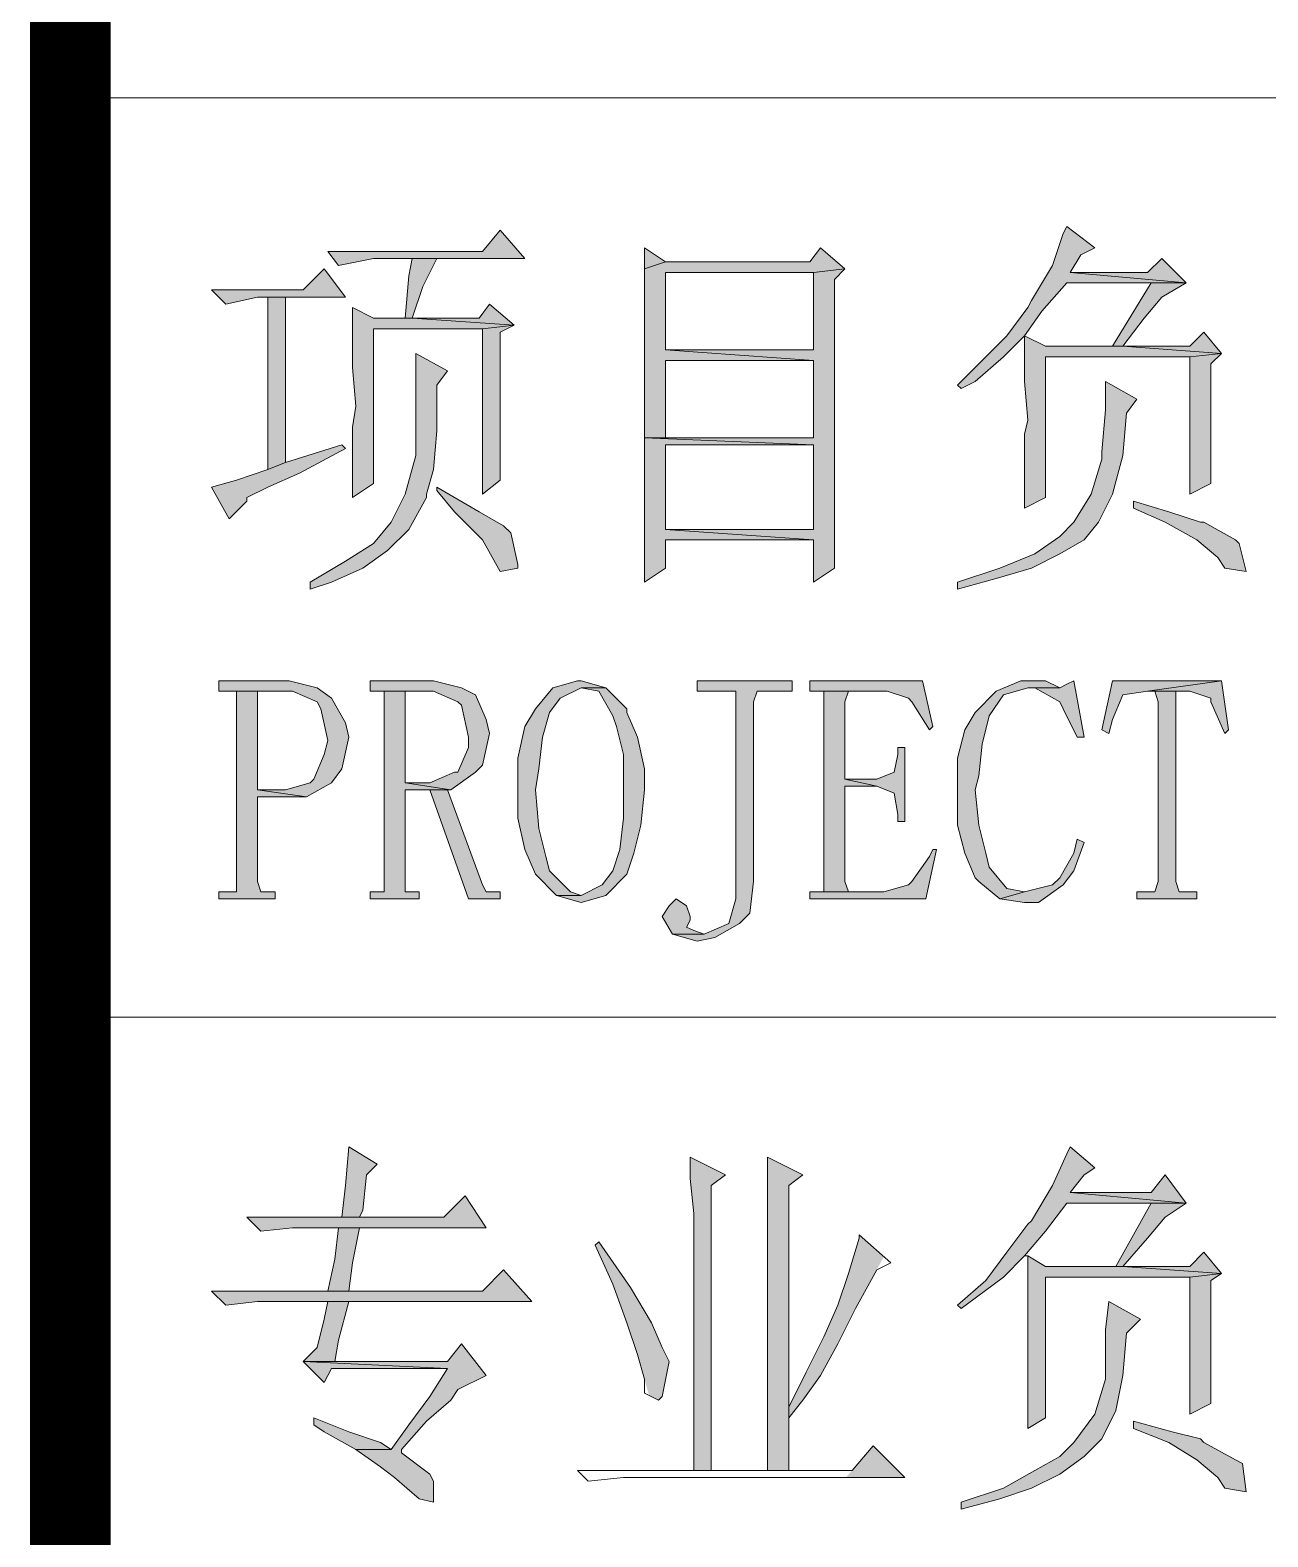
# Model space of a CAD drawing. Header units: millimetres. Extents: x 53009415 to 54059915, y 20499171 to 20796171.
# Drawn here: x 53604740 to 53610128, y 20549910 to 20556466 of the extents above; entities that cross this region are included whole.
import ezdxf

# ---------------------------------------------------------------- set-up
doc = ezdxf.new("R2010")
doc.units = ezdxf.units.MM
doc.header["$LTSCALE"] = 1000
doc.layers.add('PUB_TITLE', color=7, linetype='Continuous', lineweight=20)
doc.layers.add('ROAD', color=2, linetype='Continuous')

# ---------------------------------------------------------------- blocks, each defined once
blk = doc.blocks.new('a1')
at = {"layer": 'PUB_TITLE'}
h = blk.add_hatch(color=256, dxfattribs=at)
h.dxf.hatch_style = 1
h.paths.add_polyline_path([(50499597.4, 18560556.7), (50499582, 18560556.7), (50499582, 18560406.7), (50499597.4, 18560412.8)])
h.paths.add_polyline_path([(50499631, 18560581.2), (50499612.7, 18560562.9), (50499533, 18560562.9), (50499545.3, 18560550.6), (50499572.9, 18560556.7), (50499582, 18560556.7), (50499597.4, 18560556.7), (50499649.4, 18560556.7)])
h.paths.add_polyline_path([(50499609.6, 18560403.6), (50499649.4, 18560425), (50499646.4, 18560428.1), (50499597.4, 18560412.8), (50499582, 18560406.7), (50499554.5, 18560397.5), (50499533, 18560391.3), (50499548.4, 18560363.8), (50499563.7, 18560379.1), (50499563.7, 18560382.2), (50499582, 18560391.3)])
h.paths.add_polyline_path([(50499784.2, 18560614.9), (50499768.9, 18560596.5), (50499634.1, 18560596.5), (50499643.3, 18560584.3), (50499673.9, 18560590.4), (50499707.6, 18560590.4), (50499729.1, 18560590.4), (50499805.6, 18560590.4)])
h.paths.add_polyline_path([(50499729.1, 18560590.4), (50499707.6, 18560590.4), (50499704.6, 18560575.1), (50499701.5, 18560538.4), (50499707.6, 18560538.4), (50499716.8, 18560565.9)])
h.paths.add_polyline_path([(50499673.9, 18560529.2), (50499768.9, 18560529.2), (50499796.4, 18560532.2), (50499707.6, 18560538.4), (50499673.9, 18560538.4), (50499655.5, 18560547.5), (50499655.5, 18560529.2), (50499655.5, 18560495.5), (50499658.6, 18560461.8), (50499655.5, 18560443.4), (50499655.5, 18560409.7), (50499655.5, 18560382.2), (50499673.9, 18560394.4)])
h.paths.add_polyline_path([(50499710.7, 18560507.7), (50499710.7, 18560480.2), (50499710.7, 18560446.5), (50499710.7, 18560418.9), (50499701.5, 18560385.2), (50499689.2, 18560360.7), (50499673.9, 18560342.3), (50499649.4, 18560327), (50499618.8, 18560308.6), (50499618.8, 18560302.5), (50499637.2, 18560308.6), (50499664.7, 18560320.9), (50499686.2, 18560336.2), (50499704.6, 18560354.6), (50499719.9, 18560382.2), (50499719.9, 18560385.2), (50499726, 18560406.7), (50499729.1, 18560440.3), (50499729.1, 18560480.2), (50499738.2, 18560492.4)])
h.paths.add_polyline_path([(50499784.2, 18560526.1), (50499796.4, 18560532.2), (50499768.9, 18560529.2), (50499768.9, 18560385.2), (50499784.2, 18560397.5), (50499784.2, 18560412.8), (50499784.2, 18560443.4)], flags=17)
h.paths.add_polyline_path([(50499775, 18560550.6), (50499765.8, 18560538.4), (50499707.6, 18560538.4), (50499796.4, 18560532.2)])
h.paths.add_polyline_path([(50499793.4, 18560351.5), (50499787.2, 18560357.7), (50499765.8, 18560369.9), (50499729.1, 18560391.3), (50499729.1, 18560388.3), (50499744.4, 18560369.9), (50499762.7, 18560351.5), (50499768.9, 18560345.4), (50499784.2, 18560317.8), (50499799.5, 18560320.9), (50499799.5, 18560324)])
h = blk.add_hatch(color=256, dxfattribs=at)
h.dxf.hatch_style = 1
h.paths.add_polyline_path([(50500277.3, 18560569), (50500350.8, 18560569), (50500381.4, 18560569), (50500280.3, 18560578.2), (50500289.5, 18560593.5), (50500301.8, 18560599.6), (50500277.3, 18560618), (50500274.2, 18560611.9), (50500265, 18560584.3), (50500246.7, 18560553.7), (50500243.6, 18560547.5), (50500225.2, 18560523), (50500203.8, 18560501.6), (50500182.3, 18560480.2), (50500185.4, 18560477.1), (50500197.7, 18560483.2), (50500222.2, 18560504.7), (50500240.5, 18560523), (50500255.8, 18560544.5)])
h.paths.add_polyline_path([(50500360, 18560590.4), (50500347.7, 18560578.2), (50500280.3, 18560578.2), (50500381.4, 18560569)], flags=17)
h.paths.add_polyline_path([(50500381.4, 18560569), (50500350.8, 18560569), (50500317.1, 18560513.9), (50500326.3, 18560513.9), (50500344.7, 18560538.4), (50500360, 18560556.7)], flags=17)
h.paths.add_polyline_path([(50500258.9, 18560504.7), (50500384.5, 18560504.7), (50500412, 18560507.7), (50500326.3, 18560513.9), (50500258.9, 18560513.9), (50500240.5, 18560523), (50500240.5, 18560516.9), (50500240.5, 18560483.2), (50500243.6, 18560449.5), (50500240.5, 18560437.3), (50500240.5, 18560403.6), (50500240.5, 18560373), (50500258.9, 18560382.2)])
h.paths.add_polyline_path([(50500402.9, 18560498.5), (50500412, 18560507.7), (50500384.5, 18560504.7), (50500384.5, 18560385.2), (50500402.9, 18560394.4), (50500402.9, 18560397.5), (50500402.9, 18560422), (50500402.9, 18560455.7)], flags=17)
h.paths.add_polyline_path([(50500396.7, 18560526.1), (50500384.5, 18560513.9), (50500326.3, 18560513.9), (50500412, 18560507.7)])
h.paths.add_polyline_path([(50500329.4, 18560455.7), (50500338.5, 18560467.9), (50500311, 18560483.2), (50500311, 18560458.7), (50500307.9, 18560422), (50500307.9, 18560415.8), (50500298.7, 18560385.2), (50500283.4, 18560360.7), (50500271.2, 18560348.5), (50500249.7, 18560333.2), (50500219.1, 18560320.9), (50500182.3, 18560308.6), (50500182.3, 18560302.5), (50500216, 18560311.7), (50500246.7, 18560320.9), (50500271.2, 18560333.2), (50500292.6, 18560345.4), (50500304.9, 18560360.7), (50500317.1, 18560385.2), (50500326.3, 18560418.9)])
h.paths.add_polyline_path([(50500396.7, 18560360.7), (50500393.7, 18560360.7), (50500366.1, 18560369.9), (50500335.5, 18560379.1), (50500335.5, 18560373), (50500363, 18560360.7), (50500390.6, 18560345.4), (50500409, 18560330.1), (50500415.1, 18560320.9), (50500433.5, 18560317.8), (50500427.4, 18560342.3), (50500424.3, 18560345.4)])
h = blk.add_hatch(color=256, dxfattribs=at)
h.dxf.hatch_style = 1
h.paths.add_polyline_path([(50499928.1, 18560501.6), (50500056.8, 18560501.6), (50499928.1, 18560510.8), (50499928.1, 18560578.2), (50500056.8, 18560578.2), (50500084.3, 18560581.2), (50500062.9, 18560599.6), (50500053.7, 18560587.4), (50499928.1, 18560587.4), (50499909.8, 18560581.2), (50499909.8, 18560553.7), (50499909.8, 18560520), (50499909.8, 18560486.3), (50499909.8, 18560449.5), (50499909.8, 18560434.2), (50499928.1, 18560434.2)])
h.paths.add_polyline_path([(50499909.8, 18560599.6), (50499909.8, 18560581.2), (50499928.1, 18560587.4)], flags=17)
h.paths.add_polyline_path([(50500075.1, 18560572), (50500084.3, 18560581.2), (50500056.8, 18560578.2), (50500056.8, 18560510.8), (50499928.1, 18560510.8), (50500056.8, 18560501.6), (50500056.8, 18560434.2), (50499928.1, 18560434.2), (50499909.8, 18560434.2), (50500056.8, 18560428.1), (50500056.8, 18560354.6), (50499928.1, 18560354.6), (50500056.8, 18560345.4), (50500056.8, 18560308.6), (50500075.1, 18560320.9), (50500075.1, 18560336.2), (50500075.1, 18560376)])
h.paths.add_polyline_path([(50499928.1, 18560428.1), (50500056.8, 18560428.1), (50499909.8, 18560434.2), (50499909.8, 18560394.4), (50499909.8, 18560360.7), (50499909.8, 18560333.2), (50499909.8, 18560308.6), (50499928.1, 18560320.9), (50499928.1, 18560345.4), (50500056.8, 18560345.4), (50499928.1, 18560354.6)], flags=17)
h = blk.add_hatch(color=256, dxfattribs=at)
h.dxf.hatch_style = 1
h.paths.add_polyline_path([(50499572.9, 18560121.8), (50499603.5, 18560121.8), (50499615.7, 18560121.8), (50499572.9, 18560127.9), (50499572.9, 18560204.5), (50499572.9, 18560213.7), (50499554.5, 18560213.7), (50499554.5, 18560204.5), (50499554.5, 18560048.3), (50499554.5, 18560039.1), (50499545.3, 18560039.1), (50499539.2, 18560039.1), (50499539.2, 18560033), (50499588.2, 18560033), (50499588.2, 18560039.1), (50499582, 18560039.1), (50499575.9, 18560039.1), (50499572.9, 18560048.3)])
h.paths.add_polyline_path([(50499652.5, 18560173.9), (50499649.4, 18560186.1), (50499637.2, 18560207.6), (50499624.9, 18560216.8), (50499600.4, 18560222.9), (50499539.2, 18560222.9), (50499539.2, 18560213.7), (50499545.3, 18560213.7), (50499594.3, 18560213.7), (50499603.5, 18560213.7), (50499624.9, 18560204.5), (50499628, 18560198.4), (50499634.1, 18560170.8), (50499631, 18560158.6), (50499621.9, 18560137.1), (50499618.8, 18560134.1), (50499597.4, 18560127.9), (50499572.9, 18560127.9), (50499615.7, 18560121.8), (50499637.2, 18560134.1), (50499646.4, 18560146.3)])
h.paths.add_polyline_path([(50499701.5, 18560204.5), (50499701.5, 18560213.7), (50499683.1, 18560213.7), (50499683.1, 18560204.5), (50499683.1, 18560048.3), (50499683.1, 18560039.1), (50499677, 18560039.1), (50499670.9, 18560039.1), (50499670.9, 18560033), (50499713.7, 18560033), (50499713.7, 18560039.1), (50499707.6, 18560039.1), (50499701.5, 18560039.1), (50499701.5, 18560048.3), (50499701.5, 18560127.9), (50499722.9, 18560127.9), (50499738.2, 18560127.9), (50499741.3, 18560127.9), (50499701.5, 18560134.1)])
h.paths.add_polyline_path([(50499771.9, 18560189.2), (50499762.7, 18560210.6), (50499750.5, 18560216.8), (50499726, 18560222.9), (50499670.9, 18560222.9), (50499670.9, 18560213.7), (50499677, 18560213.7), (50499719.9, 18560213.7), (50499726, 18560213.7), (50499747.4, 18560204.5), (50499750.5, 18560201.5), (50499756.6, 18560173.9), (50499756.6, 18560164.7), (50499747.4, 18560143.3), (50499744.4, 18560143.3), (50499722.9, 18560134.1), (50499701.5, 18560134.1), (50499741.3, 18560127.9), (50499762.7, 18560143.3), (50499768.9, 18560149.4), (50499775, 18560176.9)])
h.paths.add_polyline_path([(50499738.2, 18560127.9), (50499722.9, 18560127.9), (50499756.6, 18560033), (50499784.2, 18560033), (50499784.2, 18560039.1), (50499778.1, 18560039.1), (50499771.9, 18560039.1), (50499768.9, 18560045.3)])
h.paths.add_polyline_path([(50499817.9, 18560146.3), (50499820.9, 18560173.9), (50499827.1, 18560195.3), (50499836.3, 18560207.6), (50499854.6, 18560216.8), (50499876.1, 18560216.8), (50499854.6, 18560222.9), (50499851.6, 18560222.9), (50499830.1, 18560216.8), (50499814.8, 18560198.4), (50499805.6, 18560183.1), (50499799.5, 18560155.5), (50499799.5, 18560127.9), (50499799.5, 18560103.4), (50499805.6, 18560075.9), (50499814.8, 18560054.4), (50499833.2, 18560036.1), (50499854.6, 18560036.1), (50499845.4, 18560039.1), (50499827.1, 18560057.5), (50499824, 18560069.8), (50499817.9, 18560094.3), (50499814.8, 18560127.9)])
h.paths.add_polyline_path([(50499903.6, 18560173.9), (50499894.4, 18560195.3), (50499894.4, 18560198.4), (50499876.1, 18560216.8), (50499854.6, 18560216.8), (50499869.9, 18560213.7), (50499882.2, 18560192.3), (50499885.3, 18560183.1), (50499891.4, 18560158.6), (50499891.4, 18560127.9), (50499891.4, 18560103.4), (50499888.3, 18560075.9), (50499882.2, 18560057.5), (50499873, 18560045.3), (50499854.6, 18560036.1), (50499833.2, 18560036.1), (50499854.6, 18560029.9), (50499876.1, 18560036.1), (50499894.4, 18560054.4), (50499900.6, 18560072.8), (50499906.7, 18560097.3), (50499909.8, 18560127.9), (50499909.8, 18560146.3)])
h.paths.add_polyline_path([(50500004.7, 18560204.5), (50500007.8, 18560213.7), (50500013.9, 18560213.7), (50500038.4, 18560213.7), (50500038.4, 18560222.9), (50499955.7, 18560222.9), (50499955.7, 18560213.7), (50499980.2, 18560213.7), (50499989.4, 18560213.7), (50499989.4, 18560204.5), (50499989.4, 18560048.3), (50499989.4, 18560033), (50499983.3, 18560011.6), (50499961.8, 18560002.4), (50499934.3, 18560002.4), (50499955.7, 18559996.2), (50499971, 18559999.3), (50499992.5, 18560011.6), (50500001.6, 18560020.7), (50500004.7, 18560048.3)])
h.paths.add_polyline_path([(50499946.5, 18560026.9), (50499937.3, 18560033), (50499931.2, 18560026.9), (50499925.1, 18560017.7), (50499934.3, 18560002.4), (50499961.8, 18560002.4), (50499952.6, 18560005.4), (50499946.5, 18560008.5), (50499949.6, 18560014.6), (50499949.6, 18560017.7)])
h.paths.add_polyline_path([(50500084.3, 18560131), (50500111.9, 18560131), (50500084.3, 18560137.1), (50500084.3, 18560204.5), (50500087.4, 18560213.7), (50500066, 18560213.7), (50500066, 18560204.5), (50500066, 18560048.3), (50500066, 18560039.1), (50500087.4, 18560039.1), (50500084.3, 18560048.3)])
h.paths.add_polyline_path([(50500136.4, 18560164.7), (50500130.3, 18560164.7), (50500130.3, 18560158.6), (50500127.2, 18560143.3), (50500111.9, 18560137.1), (50500084.3, 18560137.1), (50500111.9, 18560131), (50500127.2, 18560124.9), (50500130.3, 18560106.5), (50500130.3, 18560100.4), (50500136.4, 18560100.4)])
h.paths.add_polyline_path([(50500151.7, 18560222.9), (50500053.7, 18560222.9), (50500053.7, 18560213.7), (50500056.8, 18560213.7), (50500121.1, 18560213.7), (50500139.5, 18560207.6), (50500142.5, 18560204.5), (50500157.8, 18560180), (50500160.9, 18560183.1)])
h.paths.add_polyline_path([(50500164, 18560075.9), (50500160.9, 18560075.9), (50500157.8, 18560069.8), (50500142.5, 18560048.3), (50500139.5, 18560045.3), (50500118, 18560039.1), (50500090.5, 18560039.1), (50500059.8, 18560039.1), (50500053.7, 18560039.1), (50500053.7, 18560033), (50500154.8, 18560033)])
h.paths.add_polyline_path([(50500197.7, 18560127.9), (50500200.7, 18560140.2), (50500203.8, 18560167.8), (50500209.9, 18560192.3), (50500222.2, 18560210.6), (50500243.6, 18560216.8), (50500271.2, 18560216.8), (50500258.9, 18560222.9), (50500246.7, 18560222.9), (50500237.5, 18560222.9), (50500216, 18560213.7), (50500197.7, 18560195.3), (50500188.5, 18560180), (50500182.3, 18560155.5), (50500182.3, 18560124.9), (50500182.3, 18560097.3), (50500188.5, 18560072.8), (50500197.7, 18560051.4), (50500200.7, 18560048.3), (50500219.1, 18560033), (50500240.5, 18560039.1), (50500225.2, 18560042.2), (50500209.9, 18560060.6), (50500206.8, 18560072.8), (50500200.7, 18560097.3)])
h.paths.add_polyline_path([(50500283.4, 18560222.9), (50500277.3, 18560219.8), (50500271.2, 18560216.8), (50500249.7, 18560216.8), (50500271.2, 18560204.5), (50500274.2, 18560198.4), (50500286.5, 18560173.9), (50500292.6, 18560173.9)])
h.paths.add_polyline_path([(50500274.2, 18560045.3), (50500283.4, 18560057.5), (50500292.6, 18560082), (50500286.5, 18560085.1), (50500283.4, 18560072.8), (50500271.2, 18560051.4), (50500265, 18560045.3), (50500240.5, 18560039.1), (50500219.1, 18560033), (50500240.5, 18560029.9), (50500252.8, 18560029.9)])
h.paths.add_polyline_path([(50500372.2, 18560201.5), (50500372.2, 18560213.7), (50500353.9, 18560213.7), (50500356.9, 18560204.5), (50500356.9, 18560048.3), (50500353.9, 18560039.1), (50500347.7, 18560039.1), (50500338.5, 18560039.1), (50500338.5, 18560033), (50500390.6, 18560033), (50500390.6, 18560039.1), (50500381.4, 18560039.1), (50500375.3, 18560039.1), (50500372.2, 18560048.3)])
h.paths.add_polyline_path([(50500326.3, 18560210.6), (50500347.7, 18560213.7), (50500412, 18560222.9), (50500317.1, 18560222.9), (50500307.9, 18560180), (50500314, 18560176.9), (50500317.1, 18560189.2)])
h.paths.add_polyline_path([(50500412, 18560222.9), (50500347.7, 18560213.7), (50500384.5, 18560213.7), (50500402.9, 18560207.6), (50500402.9, 18560204.5), (50500415.1, 18560176.9), (50500418.2, 18560180)])
h = blk.add_hatch(color=256, dxfattribs=at)
h.dxf.hatch_style = 1
h.paths.add_polyline_path([(50499667.8, 18559792.9), (50499677, 18559802.1), (50499652.5, 18559817.4), (50499649.4, 18559783.7), (50499646.4, 18559756.1), (50499661.7, 18559756.1), (50499664.7, 18559762.2)])
h.paths.add_polyline_path([(50499753.6, 18559774.5), (50499735.2, 18559756.1), (50499661.7, 18559756.1), (50499646.4, 18559756.1), (50499563.7, 18559756.1), (50499575.9, 18559743.9), (50499603.5, 18559746.9), (50499643.3, 18559746.9), (50499661.7, 18559746.9), (50499771.9, 18559746.9)])
h.paths.add_polyline_path([(50499661.7, 18559746.9), (50499643.3, 18559746.9), (50499640.2, 18559719.4), (50499634.1, 18559691.8), (50499652.5, 18559691.8), (50499655.5, 18559716.3)])
h.paths.add_polyline_path([(50499787.2, 18559710.2), (50499768.9, 18559691.8), (50499652.5, 18559691.8), (50499634.1, 18559691.8), (50499533, 18559691.8), (50499545.3, 18559679.5), (50499572.9, 18559682.6), (50499634.1, 18559682.6), (50499652.5, 18559682.6), (50499811.7, 18559682.6)])
h.paths.add_polyline_path([(50499652.5, 18559682.6), (50499634.1, 18559682.6), (50499631, 18559667.3), (50499624.9, 18559642.8), (50499612.7, 18559630.5), (50499640.2, 18559630.5), (50499643.3, 18559648.9)])
h.paths.add_polyline_path([(50499612.7, 18559630.5), (50499631, 18559612.2), (50499637.2, 18559624.4), (50499738.2, 18559624.4)], flags=17)
h.paths.add_polyline_path([(50499750.5, 18559645.9), (50499738.2, 18559630.5), (50499640.2, 18559630.5), (50499612.7, 18559630.5), (50499738.2, 18559624.4), (50499722.9, 18559599.9), (50499704.6, 18559575.4), (50499689.2, 18559554), (50499658.6, 18559554), (50499680, 18559538.7), (50499692.3, 18559529.5), (50499713.7, 18559511.1), (50499726, 18559508), (50499726, 18559526.4), (50499722.9, 18559532.5), (50499698.4, 18559550.9), (50499698.4, 18559554), (50499719.9, 18559578.5), (50499741.3, 18559596.8), (50499747.4, 18559606), (50499771.9, 18559618.3)])
h.paths.add_polyline_path([(50499680, 18559560.1), (50499652.5, 18559569.3), (50499621.9, 18559581.5), (50499621.9, 18559575.4), (50499631, 18559569.3), (50499658.6, 18559554), (50499689.2, 18559554)], flags=17)
h = blk.add_hatch(color=256, dxfattribs=at)
h.dxf.hatch_style = 1
h.paths.add_polyline_path([(50500280.3, 18559777.5), (50500292.6, 18559792.9), (50500301.8, 18559799), (50500280.3, 18559817.4), (50500277.3, 18559811.2), (50500265, 18559783.7), (50500246.7, 18559753), (50500243.6, 18559750), (50500225.2, 18559725.5), (50500206.8, 18559701), (50500182.3, 18559679.5), (50500185.4, 18559676.5), (50500197.7, 18559685.7), (50500222.2, 18559704), (50500240.5, 18559722.4), (50500258.9, 18559743.9), (50500277.3, 18559768.4), (50500350.8, 18559768.4), (50500381.4, 18559768.4)])
h.paths.add_polyline_path([(50500363, 18559792.9), (50500350.8, 18559777.5), (50500280.3, 18559777.5), (50500381.4, 18559768.4)], flags=17)
h.paths.add_polyline_path([(50500381.4, 18559768.4), (50500350.8, 18559768.4), (50500320.2, 18559713.2), (50500326.3, 18559713.2), (50500347.7, 18559737.7), (50500363, 18559756.1)], flags=17)
h.paths.add_polyline_path([(50500258.9, 18559704), (50500384.5, 18559704), (50500412, 18559707.1), (50500326.3, 18559713.2), (50500258.9, 18559713.2), (50500243.6, 18559722.4), (50500243.6, 18559716.3), (50500243.6, 18559682.6), (50500243.6, 18559648.9), (50500243.6, 18559636.7), (50500243.6, 18559606), (50500243.6, 18559572.3), (50500258.9, 18559581.5)])
h.paths.add_polyline_path([(50500402.9, 18559701), (50500412, 18559707.1), (50500384.5, 18559704), (50500384.5, 18559584.6), (50500402.9, 18559593.8), (50500402.9, 18559599.9), (50500402.9, 18559621.3), (50500402.9, 18559655)], flags=17)
h.paths.add_polyline_path([(50500396.7, 18559725.5), (50500384.5, 18559713.2), (50500326.3, 18559713.2), (50500412, 18559707.1)])
h.paths.add_polyline_path([(50500329.4, 18559655), (50500341.6, 18559667.3), (50500314, 18559682.6), (50500311, 18559658.1), (50500311, 18559621.3), (50500311, 18559615.2), (50500301.8, 18559584.6), (50500283.4, 18559560.1), (50500271.2, 18559547.8), (50500249.7, 18559535.6), (50500222.2, 18559520.3), (50500185.4, 18559508), (50500185.4, 18559501.9), (50500219.1, 18559511.1), (50500246.7, 18559520.3), (50500271.2, 18559532.5), (50500292.6, 18559547.8), (50500307.9, 18559563.2), (50500320.2, 18559587.7), (50500326.3, 18559618.3)])
h.paths.add_polyline_path([(50500396.7, 18559560.1), (50500393.7, 18559563.2), (50500369.2, 18559569.3), (50500335.5, 18559578.5), (50500335.5, 18559572.3), (50500366.1, 18559560.1), (50500390.6, 18559544.8), (50500409, 18559529.5), (50500415.1, 18559520.3), (50500433.5, 18559517.2), (50500430.4, 18559541.7), (50500424.3, 18559544.8)])
h = blk.add_hatch(color=256, dxfattribs=at)
h.dxf.hatch_style = 1
h.paths.add_polyline_path([(50499931.2, 18559630.5), (50499925.1, 18559642.8), (50499915.9, 18559664.2), (50499897.5, 18559694.9), (50499869.9, 18559734.7), (50499866.9, 18559731.6), (50499882.2, 18559697.9), (50499894.4, 18559664.2), (50499903.6, 18559636.7), (50499913.8, 18559600.9), (50499922, 18559596.8), (50499925.1, 18559599.9)])
h.paths.add_polyline_path([(50499949.6, 18559808.2), (50499949.6, 18559789.8), (50499952.6, 18559759.2), (50499952.6, 18559535.6), (50499967.9, 18559535.6), (50499967.9, 18559783.7), (50499980.2, 18559792.9)])
h.paths.add_polyline_path([(50500017, 18559535.6), (50500035.3, 18559535.6), (50500035.3, 18559581.5), (50500035.3, 18559590.7), (50500035.3, 18559783.7), (50500047.6, 18559792.9), (50500017, 18559808.2), (50500017, 18559786.7), (50500017, 18559759.2)])
h.paths.add_polyline_path([(50500097.3, 18559740.2), (50500087.4, 18559707.1), (50500078.2, 18559679.5), (50500066, 18559652), (50500050.6, 18559621.3), (50500035.3, 18559590.7), (50500035.3, 18559581.5), (50500047.6, 18559596.8), (50500062.9, 18559618.3), (50500078.2, 18559645.9), (50500093.5, 18559676.5), (50500118.1, 18559721.6)])
h.paths.add_polyline_path([(50500136.4, 18559529.5), (50500108.8, 18559557), (50500085.2, 18559529.5)])
for p, q in [((50499410, 18560730), (50505410, 18560730)), ((50499410, 18559930), (50505410, 18559930))]:
    blk.add_line(p, q, dxfattribs=at)
at = {"layer": 'PUB_TITLE', "const_width": 70}
blk.add_lwpolyline([(50499410, 18607730), (50499410, 18550330)], dxfattribs=at)
at = {"layer": 'PUB_TITLE'}
blk.add_lwpolyline([(50499410, 18550330), (50505410, 18550330), (50505410, 18607730), (50499410, 18607730)], close=True, dxfattribs=at)
at = {"layer": 'PUB_TITLE', "lineweight": 0}
for points in [[(50499784.2, 18560614.9), (50499768.9, 18560596.5), (50499634.1, 18560596.5), (50499643.3, 18560584.3), (50499643.3, 18560584.3), (50499673.9, 18560590.4), (50499707.6, 18560590.4), (50499729.1, 18560590.4), (50499805.6, 18560590.4)], [(50500277.3, 18560618), (50500274.2, 18560611.9), (50500265, 18560584.3), (50500246.7, 18560553.7), (50500243.6, 18560547.5), (50500225.2, 18560523), (50500203.8, 18560501.6), (50500182.3, 18560480.2), (50500185.4, 18560477.1), (50500197.7, 18560483.2), (50500222.2, 18560504.7), (50500240.5, 18560523), (50500255.8, 18560544.5), (50500277.3, 18560569), (50500350.8, 18560569), (50500381.4, 18560569), (50500280.3, 18560578.2), (50500289.5, 18560593.5), (50500301.8, 18560599.6)], [(50499729.1, 18560590.4), (50499707.6, 18560590.4), (50499704.6, 18560575.1), (50499701.5, 18560538.4), (50499673.9, 18560538.4), (50499707.6, 18560538.4), (50499716.8, 18560565.9)], [(50499909.8, 18560599.6), (50499909.8, 18560581.2), (50499928.1, 18560587.4)], [(50500062.9, 18560599.6), (50500053.7, 18560587.4), (50499928.1, 18560587.4), (50499909.8, 18560581.2), (50499909.8, 18560553.7), (50499909.8, 18560520), (50499909.8, 18560486.3), (50499909.8, 18560449.5), (50499909.8, 18560434.2), (50499928.1, 18560434.2), (50499928.1, 18560501.6), (50500056.8, 18560501.6), (50499928.1, 18560510.8), (50499928.1, 18560578.2), (50500056.8, 18560578.2), (50500084.3, 18560581.2)], [(50500360, 18560590.4), (50500347.7, 18560578.2), (50500280.3, 18560578.2), (50500381.4, 18560569)], [(50499631, 18560581.2), (50499612.7, 18560562.9), (50499533, 18560562.9), (50499545.3, 18560550.6), (50499545.3, 18560550.6), (50499572.9, 18560556.7), (50499582, 18560556.7), (50499597.4, 18560556.7), (50499649.4, 18560556.7)], [(50500084.3, 18560581.2), (50500056.8, 18560578.2), (50500056.8, 18560510.8), (50499928.1, 18560510.8), (50500056.8, 18560501.6), (50500056.8, 18560434.2), (50499928.1, 18560434.2), (50499909.8, 18560434.2), (50500056.8, 18560428.1), (50500056.8, 18560354.6), (50499928.1, 18560354.6), (50500056.8, 18560345.4), (50500056.8, 18560308.6), (50500075.1, 18560320.9), (50500075.1, 18560336.2), (50500075.1, 18560376), (50500075.1, 18560572)], [(50500381.4, 18560569), (50500350.8, 18560569), (50500317.1, 18560513.9), (50500258.9, 18560513.9), (50500326.3, 18560513.9), (50500344.7, 18560538.4), (50500360, 18560556.7)], [(50499597.4, 18560556.7), (50499582, 18560556.7), (50499582, 18560406.7), (50499597.4, 18560412.8)], [(50499775, 18560550.6), (50499765.8, 18560538.4), (50499707.6, 18560538.4), (50499796.4, 18560532.2)], [(50499655.5, 18560547.5), (50499655.5, 18560529.2), (50499655.5, 18560495.5), (50499658.6, 18560461.8), (50499655.5, 18560443.4), (50499655.5, 18560409.7), (50499655.5, 18560382.2), (50499673.9, 18560394.4), (50499673.9, 18560529.2), (50499768.9, 18560529.2), (50499796.4, 18560532.2), (50499707.6, 18560538.4), (50499673.9, 18560538.4)], [(50499796.4, 18560532.2), (50499768.9, 18560529.2), (50499768.9, 18560385.2), (50499784.2, 18560397.5), (50499784.2, 18560412.8), (50499784.2, 18560443.4), (50499784.2, 18560526.1)], [(50500240.5, 18560523), (50500240.5, 18560516.9), (50500240.5, 18560483.2), (50500243.6, 18560449.5), (50500240.5, 18560437.3), (50500240.5, 18560403.6), (50500240.5, 18560373), (50500258.9, 18560382.2), (50500258.9, 18560504.7), (50500384.5, 18560504.7), (50500412, 18560507.7), (50500326.3, 18560513.9), (50500258.9, 18560513.9)], [(50500240.5, 18560523), (50500240.5, 18560523), (50500240.5, 18560523), (50500240.5, 18560523)], [(50500396.7, 18560526.1), (50500384.5, 18560513.9), (50500326.3, 18560513.9), (50500412, 18560507.7)], [(50499710.7, 18560507.7), (50499710.7, 18560480.2), (50499710.7, 18560446.5), (50499710.7, 18560418.9), (50499710.7, 18560418.9), (50499701.5, 18560385.2), (50499689.2, 18560360.7), (50499689.2, 18560360.7), (50499673.9, 18560342.3), (50499649.4, 18560327), (50499618.8, 18560308.6), (50499618.8, 18560302.5), (50499637.2, 18560308.6), (50499664.7, 18560320.9), (50499686.2, 18560336.2), (50499704.6, 18560354.6), (50499719.9, 18560382.2), (50499719.9, 18560385.2), (50499726, 18560406.7), (50499729.1, 18560440.3), (50499729.1, 18560480.2), (50499738.2, 18560492.4)], [(50500412, 18560507.7), (50500384.5, 18560504.7), (50500384.5, 18560385.2), (50500402.9, 18560394.4), (50500402.9, 18560397.5), (50500402.9, 18560422), (50500402.9, 18560455.7), (50500402.9, 18560498.5)], [(50500311, 18560483.2), (50500311, 18560458.7), (50500307.9, 18560422), (50500307.9, 18560415.8), (50500298.7, 18560385.2), (50500283.4, 18560360.7), (50500271.2, 18560348.5), (50500249.7, 18560333.2), (50500219.1, 18560320.9), (50500182.3, 18560308.6), (50500182.3, 18560302.5), (50500182.3, 18560302.5), (50500216, 18560311.7), (50500246.7, 18560320.9), (50500271.2, 18560333.2), (50500292.6, 18560345.4), (50500304.9, 18560360.7), (50500317.1, 18560385.2), (50500326.3, 18560418.9), (50500329.4, 18560455.7), (50500338.5, 18560467.9)], [(50499909.8, 18560434.2), (50499909.8, 18560394.4), (50499909.8, 18560360.7), (50499909.8, 18560333.2), (50499909.8, 18560308.6), (50499928.1, 18560320.9), (50499928.1, 18560345.4), (50500056.8, 18560345.4), (50499928.1, 18560354.6), (50499928.1, 18560428.1), (50500056.8, 18560428.1)], [(50499646.4, 18560428.1), (50499597.4, 18560412.8), (50499582, 18560406.7), (50499554.5, 18560397.5), (50499533, 18560391.3), (50499548.4, 18560363.8), (50499563.7, 18560379.1), (50499563.7, 18560382.2), (50499582, 18560391.3), (50499609.6, 18560403.6), (50499649.4, 18560425)], [(50499729.1, 18560391.3), (50499729.1, 18560388.3), (50499744.4, 18560369.9), (50499762.7, 18560351.5), (50499768.9, 18560345.4), (50499784.2, 18560317.8), (50499799.5, 18560320.9), (50499799.5, 18560324), (50499793.4, 18560351.5), (50499787.2, 18560357.7), (50499765.8, 18560369.9)], [(50500335.5, 18560379.1), (50500335.5, 18560373), (50500363, 18560360.7), (50500390.6, 18560345.4), (50500409, 18560330.1), (50500415.1, 18560320.9), (50500433.5, 18560317.8), (50500427.4, 18560342.3), (50500424.3, 18560345.4), (50500396.7, 18560360.7), (50500393.7, 18560360.7), (50500366.1, 18560369.9)], [(50499600.4, 18560222.9), (50499539.2, 18560222.9), (50499539.2, 18560213.7), (50499545.3, 18560213.7), (50499594.3, 18560213.7), (50499603.5, 18560213.7), (50499624.9, 18560204.5), (50499628, 18560198.4), (50499634.1, 18560170.8), (50499631, 18560158.6), (50499621.9, 18560137.1), (50499618.8, 18560134.1), (50499597.4, 18560127.9), (50499572.9, 18560127.9), (50499615.7, 18560121.8), (50499637.2, 18560134.1), (50499646.4, 18560146.3), (50499652.5, 18560173.9), (50499649.4, 18560186.1), (50499637.2, 18560207.6), (50499624.9, 18560216.8)], [(50499726, 18560222.9), (50499670.9, 18560222.9), (50499670.9, 18560213.7), (50499677, 18560213.7), (50499719.9, 18560213.7), (50499726, 18560213.7), (50499747.4, 18560204.5), (50499750.5, 18560201.5), (50499756.6, 18560173.9), (50499756.6, 18560164.7), (50499747.4, 18560143.3), (50499744.4, 18560143.3), (50499722.9, 18560134.1), (50499701.5, 18560134.1), (50499741.3, 18560127.9), (50499762.7, 18560143.3), (50499768.9, 18560149.4), (50499775, 18560176.9), (50499771.9, 18560189.2), (50499762.7, 18560210.6), (50499750.5, 18560216.8)], [(50499854.6, 18560222.9), (50499851.6, 18560222.9), (50499830.1, 18560216.8), (50499814.8, 18560198.4), (50499805.6, 18560183.1), (50499799.5, 18560155.5), (50499799.5, 18560127.9), (50499799.5, 18560103.4), (50499805.6, 18560075.9), (50499814.8, 18560054.4), (50499814.8, 18560054.4), (50499833.2, 18560036.1), (50499854.6, 18560036.1), (50499845.4, 18560039.1), (50499827.1, 18560057.5), (50499824, 18560069.8), (50499817.9, 18560094.3), (50499814.8, 18560127.9), (50499817.9, 18560146.3), (50499820.9, 18560173.9), (50499827.1, 18560195.3), (50499836.3, 18560207.6), (50499854.6, 18560216.8), (50499876.1, 18560216.8)], [(50500038.4, 18560222.9), (50499955.7, 18560222.9), (50499955.7, 18560213.7), (50499980.2, 18560213.7), (50499989.4, 18560213.7), (50499989.4, 18560204.5), (50499989.4, 18560048.3), (50499989.4, 18560033), (50499983.3, 18560011.6), (50499961.8, 18560002.4), (50499934.3, 18560002.4), (50499955.7, 18559996.2), (50499971, 18559999.3), (50499992.5, 18560011.6), (50500001.6, 18560020.7), (50500004.7, 18560048.3), (50500004.7, 18560204.5), (50500007.8, 18560213.7), (50500013.9, 18560213.7), (50500038.4, 18560213.7)], [(50500151.7, 18560222.9), (50500053.7, 18560222.9), (50500053.7, 18560213.7), (50500056.8, 18560213.7), (50500121.1, 18560213.7), (50500139.5, 18560207.6), (50500142.5, 18560204.5), (50500157.8, 18560180), (50500160.9, 18560183.1)], [(50500246.7, 18560222.9), (50500237.5, 18560222.9), (50500216, 18560213.7), (50500197.7, 18560195.3), (50500188.5, 18560180), (50500182.3, 18560155.5), (50500182.3, 18560124.9), (50500182.3, 18560097.3), (50500188.5, 18560072.8), (50500197.7, 18560051.4), (50500200.7, 18560048.3), (50500219.1, 18560033), (50500240.5, 18560039.1), (50500225.2, 18560042.2), (50500209.9, 18560060.6), (50500206.8, 18560072.8), (50500200.7, 18560097.3), (50500197.7, 18560127.9), (50500200.7, 18560140.2), (50500203.8, 18560167.8), (50500209.9, 18560192.3), (50500222.2, 18560210.6), (50500243.6, 18560216.8), (50500271.2, 18560216.8), (50500258.9, 18560222.9)], [(50500283.4, 18560222.9), (50500277.3, 18560219.8), (50500271.2, 18560216.8), (50500243.6, 18560216.8), (50500249.7, 18560216.8), (50500271.2, 18560204.5), (50500274.2, 18560198.4), (50500286.5, 18560173.9), (50500292.6, 18560173.9)], [(50500412, 18560222.9), (50500317.1, 18560222.9), (50500307.9, 18560180), (50500314, 18560176.9), (50500317.1, 18560189.2), (50500326.3, 18560210.6), (50500347.7, 18560213.7)], [(50500412, 18560222.9), (50500347.7, 18560213.7), (50500384.5, 18560213.7), (50500402.9, 18560207.6), (50500402.9, 18560204.5), (50500415.1, 18560176.9), (50500418.2, 18560180)], [(50499545.3, 18560213.7), (50499554.5, 18560213.7), (50499554.5, 18560204.5), (50499554.5, 18560048.3), (50499554.5, 18560039.1), (50499545.3, 18560039.1), (50499539.2, 18560039.1), (50499539.2, 18560033), (50499588.2, 18560033), (50499588.2, 18560039.1), (50499582, 18560039.1), (50499575.9, 18560039.1), (50499572.9, 18560048.3), (50499572.9, 18560121.8), (50499603.5, 18560121.8), (50499615.7, 18560121.8), (50499572.9, 18560127.9), (50499572.9, 18560204.5), (50499572.9, 18560213.7), (50499582, 18560213.7), (50499594.3, 18560213.7)], [(50499677, 18560213.7), (50499683.1, 18560213.7), (50499683.1, 18560204.5), (50499683.1, 18560048.3), (50499683.1, 18560039.1), (50499677, 18560039.1), (50499670.9, 18560039.1), (50499670.9, 18560033), (50499713.7, 18560033), (50499713.7, 18560039.1), (50499707.6, 18560039.1), (50499701.5, 18560039.1), (50499701.5, 18560048.3), (50499701.5, 18560127.9), (50499722.9, 18560127.9), (50499738.2, 18560127.9), (50499741.3, 18560127.9), (50499701.5, 18560134.1), (50499701.5, 18560204.5), (50499701.5, 18560213.7), (50499710.7, 18560213.7), (50499719.9, 18560213.7)], [(50499876.1, 18560216.8), (50499854.6, 18560216.8), (50499869.9, 18560213.7), (50499882.2, 18560192.3), (50499885.3, 18560183.1), (50499891.4, 18560158.6), (50499891.4, 18560127.9), (50499891.4, 18560103.4), (50499888.3, 18560075.9), (50499882.2, 18560057.5), (50499873, 18560045.3), (50499854.6, 18560036.1), (50499833.2, 18560036.1), (50499854.6, 18560029.9), (50499854.6, 18560029.9), (50499876.1, 18560036.1), (50499894.4, 18560054.4), (50499900.6, 18560072.8), (50499906.7, 18560097.3), (50499909.8, 18560127.9), (50499909.8, 18560146.3), (50499903.6, 18560173.9), (50499894.4, 18560195.3), (50499894.4, 18560198.4)], [(50500056.8, 18560213.7), (50500066, 18560213.7), (50500066, 18560204.5), (50500066, 18560048.3), (50500066, 18560039.1), (50500059.8, 18560039.1), (50500090.5, 18560039.1), (50500087.4, 18560039.1), (50500084.3, 18560048.3), (50500084.3, 18560131), (50500111.9, 18560131), (50500084.3, 18560137.1), (50500084.3, 18560204.5), (50500087.4, 18560213.7), (50500090.5, 18560213.7), (50500121.1, 18560213.7)], [(50500347.7, 18560213.7), (50500353.9, 18560213.7), (50500356.9, 18560204.5), (50500356.9, 18560048.3), (50500353.9, 18560039.1), (50500347.7, 18560039.1), (50500338.5, 18560039.1), (50500338.5, 18560033), (50500390.6, 18560033), (50500390.6, 18560039.1), (50500381.4, 18560039.1), (50500375.3, 18560039.1), (50500372.2, 18560048.3), (50500372.2, 18560201.5), (50500372.2, 18560213.7), (50500384.5, 18560213.7)], [(50500136.4, 18560164.7), (50500130.3, 18560164.7), (50500130.3, 18560158.6), (50500127.2, 18560143.3), (50500111.9, 18560137.1), (50500084.3, 18560137.1), (50500111.9, 18560131), (50500127.2, 18560124.9), (50500130.3, 18560106.5), (50500130.3, 18560100.4), (50500136.4, 18560100.4)], [(50499738.2, 18560127.9), (50499722.9, 18560127.9), (50499756.6, 18560033), (50499784.2, 18560033), (50499784.2, 18560039.1), (50499778.1, 18560039.1), (50499771.9, 18560039.1), (50499768.9, 18560045.3)], [(50500286.5, 18560085.1), (50500283.4, 18560072.8), (50500271.2, 18560051.4), (50500265, 18560045.3), (50500240.5, 18560039.1), (50500219.1, 18560033), (50500240.5, 18560029.9), (50500252.8, 18560029.9), (50500274.2, 18560045.3), (50500283.4, 18560057.5), (50500292.6, 18560082)], [(50500160.9, 18560075.9), (50500157.8, 18560069.8), (50500142.5, 18560048.3), (50500139.5, 18560045.3), (50500118, 18560039.1), (50500090.5, 18560039.1), (50500059.8, 18560039.1), (50500053.7, 18560039.1), (50500053.7, 18560033), (50500154.8, 18560033), (50500164, 18560075.9)], [(50499937.3, 18560033), (50499931.2, 18560026.9), (50499925.1, 18560017.7), (50499934.3, 18560002.4), (50499934.3, 18560002.4), (50499961.8, 18560002.4), (50499952.6, 18560005.4), (50499946.5, 18560008.5), (50499949.6, 18560014.6), (50499949.6, 18560017.7), (50499946.5, 18560026.9)], [(50499652.5, 18559817.4), (50499649.4, 18559783.7), (50499646.4, 18559756.1), (50499661.7, 18559756.1), (50499664.7, 18559762.2), (50499667.8, 18559792.9), (50499677, 18559802.1)], [(50500280.3, 18559817.4), (50500277.3, 18559811.2), (50500265, 18559783.7), (50500246.7, 18559753), (50500243.6, 18559750), (50500225.2, 18559725.5), (50500206.8, 18559701), (50500182.3, 18559679.5), (50500185.4, 18559676.5), (50500197.7, 18559685.7), (50500222.2, 18559704), (50500240.5, 18559722.4), (50500258.9, 18559743.9), (50500277.3, 18559768.4), (50500350.8, 18559768.4), (50500381.4, 18559768.4), (50500280.3, 18559777.5), (50500292.6, 18559792.9), (50500301.8, 18559799)], [(50499949.6, 18559808.2), (50499949.6, 18559789.8), (50499952.6, 18559759.2), (50499952.6, 18559535.6), (50499967.9, 18559535.6), (50499967.9, 18559783.7), (50499980.2, 18559792.9)], [(50500017, 18559808.2), (50500017, 18559786.7), (50500017, 18559759.2), (50500017, 18559535.6), (50499967.9, 18559535.6), (50499952.6, 18559535.6), (50500035.3, 18559535.6), (50500035.3, 18559581.5), (50500035.3, 18559590.7), (50500035.3, 18559783.7), (50500047.6, 18559792.9)], [(50500363, 18559792.9), (50500350.8, 18559777.5), (50500280.3, 18559777.5), (50500381.4, 18559768.4)], [(50499753.6, 18559774.5), (50499735.2, 18559756.1), (50499661.7, 18559756.1), (50499646.4, 18559756.1), (50499563.7, 18559756.1), (50499575.9, 18559743.9), (50499575.9, 18559743.9), (50499603.5, 18559746.9), (50499643.3, 18559746.9), (50499661.7, 18559746.9), (50499771.9, 18559746.9)], [(50500381.4, 18559768.4), (50500350.8, 18559768.4), (50500320.2, 18559713.2), (50500258.9, 18559713.2), (50500326.3, 18559713.2), (50500347.7, 18559737.7), (50500363, 18559756.1)], [(50499661.7, 18559746.9), (50499643.3, 18559746.9), (50499640.2, 18559719.4), (50499634.1, 18559691.8), (50499652.5, 18559691.8), (50499655.5, 18559716.3)], [(50500096.6, 18559740.8), (50500096.6, 18559737.7), (50500087.4, 18559707.1), (50500078.2, 18559679.5), (50500066, 18559652), (50500050.6, 18559621.3), (50500035.3, 18559590.7), (50500035.3, 18559581.5), (50500047.6, 18559596.8), (50500062.9, 18559618.3), (50500078.2, 18559645.9), (50500093.5, 18559676.5), (50500111.9, 18559710.2), (50500124.1, 18559716.3)], [(50499869.9, 18559734.7), (50499866.9, 18559731.6), (50499882.2, 18559697.9), (50499894.4, 18559664.2), (50499903.6, 18559636.7), (50499909.8, 18559615.2), (50499909.8, 18559603), (50499922, 18559596.8), (50499925.1, 18559599.9), (50499931.2, 18559630.5), (50499925.1, 18559642.8), (50499915.9, 18559664.2), (50499897.5, 18559694.9)], [(50500396.7, 18559725.5), (50500384.5, 18559713.2), (50500326.3, 18559713.2), (50500412, 18559707.1)], [(50499787.2, 18559710.2), (50499768.9, 18559691.8), (50499652.5, 18559691.8), (50499634.1, 18559691.8), (50499533, 18559691.8), (50499545.3, 18559679.5), (50499545.3, 18559679.5), (50499572.9, 18559682.6), (50499634.1, 18559682.6), (50499652.5, 18559682.6), (50499811.7, 18559682.6)], [(50500243.6, 18559722.4), (50500240.5, 18559722.4), (50500240.5, 18559722.4), (50500243.6, 18559722.4)], [(50500243.6, 18559722.4), (50500243.6, 18559716.3), (50500243.6, 18559682.6), (50500243.6, 18559648.9), (50500243.6, 18559636.7), (50500243.6, 18559606), (50500243.6, 18559572.3), (50500258.9, 18559581.5), (50500258.9, 18559704), (50500384.5, 18559704), (50500412, 18559707.1), (50500326.3, 18559713.2), (50500258.9, 18559713.2)], [(50500412, 18559707.1), (50500384.5, 18559704), (50500384.5, 18559584.6), (50500402.9, 18559593.8), (50500402.9, 18559599.9), (50500402.9, 18559621.3), (50500402.9, 18559655), (50500402.9, 18559701)], [(50499652.5, 18559682.6), (50499634.1, 18559682.6), (50499631, 18559667.3), (50499624.9, 18559642.8), (50499612.7, 18559630.5), (50499640.2, 18559630.5), (50499643.3, 18559648.9)], [(50500314, 18559682.6), (50500311, 18559658.1), (50500311, 18559621.3), (50500311, 18559615.2), (50500301.8, 18559584.6), (50500283.4, 18559560.1), (50500271.2, 18559547.8), (50500249.7, 18559535.6), (50500222.2, 18559520.3), (50500185.4, 18559508), (50500185.4, 18559501.9), (50500185.4, 18559501.9), (50500219.1, 18559511.1), (50500246.7, 18559520.3), (50500271.2, 18559532.5), (50500292.6, 18559547.8), (50500307.9, 18559563.2), (50500320.2, 18559587.7), (50500326.3, 18559618.3), (50500329.4, 18559655), (50500341.6, 18559667.3)], [(50499750.5, 18559645.9), (50499738.2, 18559630.5), (50499640.2, 18559630.5), (50499612.7, 18559630.5), (50499738.2, 18559624.4), (50499722.9, 18559599.9), (50499704.6, 18559575.4), (50499689.2, 18559554), (50499658.6, 18559554), (50499680, 18559538.7), (50499692.3, 18559529.5), (50499713.7, 18559511.1), (50499726, 18559508), (50499726, 18559526.4), (50499722.9, 18559532.5), (50499698.4, 18559550.9), (50499698.4, 18559554), (50499719.9, 18559578.5), (50499741.3, 18559596.8), (50499747.4, 18559606), (50499771.9, 18559618.3)], [(50499612.7, 18559630.5), (50499631, 18559612.2), (50499637.2, 18559624.4), (50499738.2, 18559624.4)], [(50499621.9, 18559581.5), (50499621.9, 18559575.4), (50499631, 18559569.3), (50499658.6, 18559554), (50499689.2, 18559554), (50499680, 18559560.1), (50499652.5, 18559569.3)], [(50500335.5, 18559578.5), (50500335.5, 18559572.3), (50500366.1, 18559560.1), (50500390.6, 18559544.8), (50500409, 18559529.5), (50500415.1, 18559520.3), (50500433.5, 18559517.2), (50500430.4, 18559541.7), (50500424.3, 18559544.8), (50500396.7, 18559560.1), (50500393.7, 18559563.2), (50500369.2, 18559569.3)], [(50500108.8, 18559557), (50500090.5, 18559535.6), (50500035.3, 18559535.6), (50499952.6, 18559535.6), (50499851.6, 18559535.6), (50499860.8, 18559526.4), (50499860.8, 18559526.4), (50499891.4, 18559529.5), (50500136.4, 18559529.5)]]:
    blk.add_lwpolyline(points, close=True, dxfattribs=at)

msp = doc.modelspace()

# ---------------------------------------------------------------- block references
at = {"layer": 'ROAD', "xscale": 5, "yscale": 5, "zscale": 5}
msp.add_blockref('a1', (-198892134.618, -72247479.218), dxfattribs=at)

doc.saveas('drawing.dxf')
